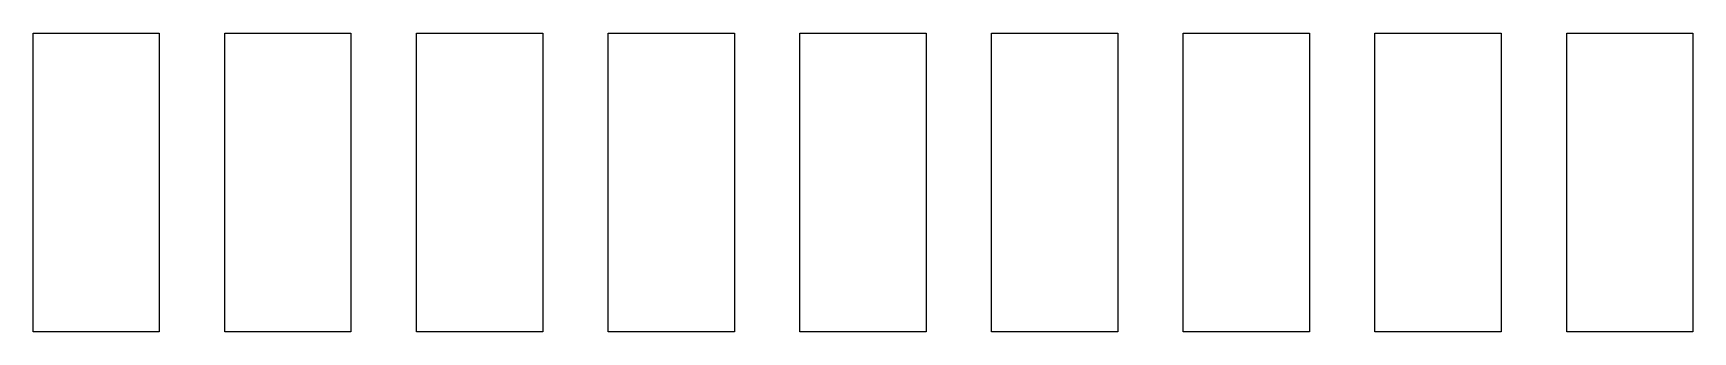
# Model space of a CAD drawing. Header units: millimetres. Extents: x 1.3 to 27.5, y 1.1 to 13.6.
# Drawn here: x 7.008 to 7.519, y 6.585 to 6.677 of the extents above; entities that cross this region are included whole.
import ezdxf

# ---------------------------------------------------------------- set-up
doc = ezdxf.new("R2010")
doc.units = ezdxf.units.MM
doc.layers.add('U-00-Muro-PANELES MADERA', color=36, linetype='Continuous')

msp = doc.modelspace()

# ---------------------------------------------------------------- linework, layer by layer
at = {"layer": 'U-00-Muro-PANELES MADERA'}
for points in [[(7.00849, 6.6766), (7.04727, 6.6766), (7.04727, 6.58473), (7.00849, 6.58473)], [(7.06744, 6.6766), (7.10622, 6.6766), (7.10622, 6.58473), (7.06744, 6.58473)], [(7.12639, 6.6766), (7.16517, 6.6766), (7.16517, 6.58473), (7.12639, 6.58473)], [(7.18534, 6.6766), (7.22412, 6.6766), (7.22412, 6.58473), (7.18534, 6.58473)], [(7.24428, 6.6766), (7.28307, 6.6766), (7.28307, 6.58473), (7.24428, 6.58473)], [(7.30323, 6.6766), (7.34202, 6.6766), (7.34202, 6.58473), (7.30323, 6.58473)], [(7.36218, 6.6766), (7.40097, 6.6766), (7.40097, 6.58473), (7.36218, 6.58473)], [(7.42113, 6.6766), (7.45992, 6.6766), (7.45992, 6.58473), (7.42113, 6.58473)], [(7.48008, 6.6766), (7.51887, 6.6766), (7.51887, 6.58473), (7.48008, 6.58473)]]:
    msp.add_lwpolyline(points, close=True, dxfattribs=at)

doc.saveas('drawing.dxf')
